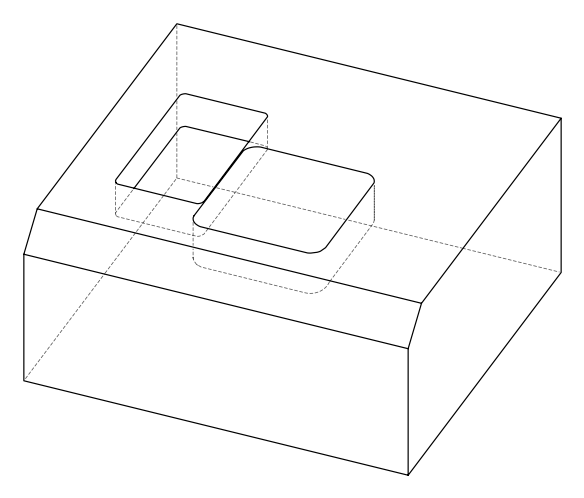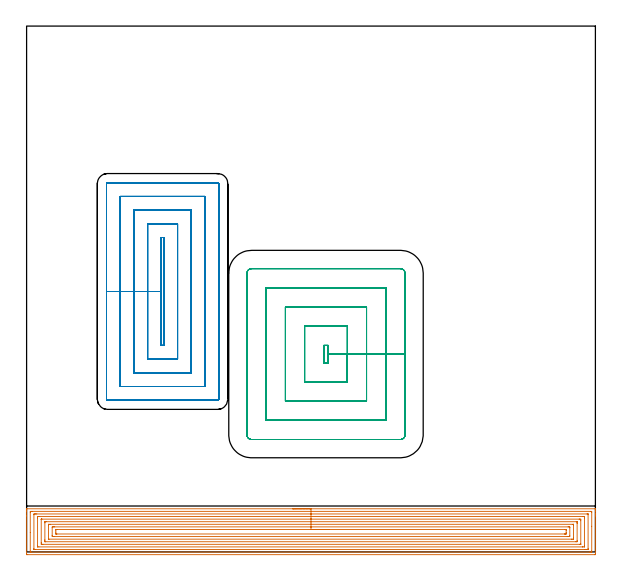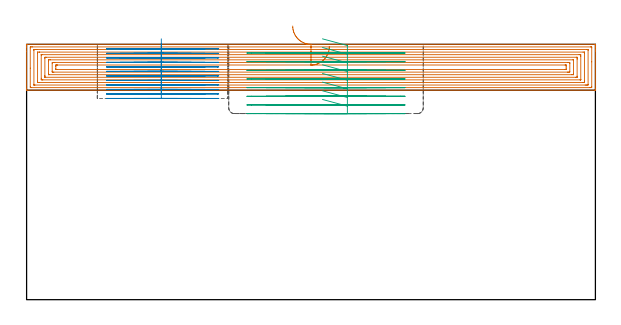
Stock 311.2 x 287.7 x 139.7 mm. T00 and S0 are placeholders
(PLAN: 3 operations, 2 tool changes, 70.8 min)
(1 AREA_MILL | FG_CHAMFER_SURFACE | UGT0205_001 | 22.84 min | 98027 mm3)
(2 MILL_RECTANGULAR_POCKET | POCKET_RECTANGULAR_STRAIGHT | NXT0201_013 | Follow Part, ap 2.5, ae 75% | 30.67 min | 271875 mm3)
(3 MILL_RECTANGULAR_POCKET_1 | POCKET_RECTANGULAR_STRAIGHT_1 | UGT0201_095 | Follow Part, ap 5, ae 75% | 17.3 min | 451667 mm3)
(TOOL UGT0205_001 | Chamfer Mill 20 x 3 x 45 deg. | D20 FL50 Z2)
(TOOL NXT0201_013 | ENDMILL 10mm | D10 FL30 Z4)
(TOOL UGT0201_095 | End mill 20 mm | D20 R3 FL38 Z4)
(OP 1 AREA_MILL)
G17 G21 G94 G90
T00 M6
G54
G17 G0 G90 X145.6 Y23.6 S1061 M3
G43 Z149.7 H0
G94 G1 X145.638 Z148.828 F250.
X145.752 Z147.963
X145.941 Z147.112
X146.203 Z146.28
X146.537 Z145.474
X146.94 Z144.7
X147.408 Z143.964
X147.94 Z143.272
X148.529 Z142.629
X149.172 Z142.039
X149.864 Z141.508
X150.6 Z141.04
X151.374 Z140.637
X152.18 Z140.303
X153.012 Z140.041
X153.864 Z139.852
X154.728 Z139.738
X155.6 Z139.7
X311.03
X311.19 Y23.597 Z139.688
X311.193 Y23.56 Z139.652
X311.2 Y23.178 Z139.278
Y22.836 Z138.936
Y22.159 Z138.254
Y20.931 Z137.028
Y20.381 Z136.476
Y19.767 Z135.863
Y-0.947 Z115.15
X311.198 Y-1.224 Z114.873
X311.19 Y-1.492 Z114.606
X310.922 Y-1.499 Z114.599
X0.617 Y-1.5 Z114.6
X0.067 Y-1.494 Z114.603
X0.008 Y-1.492 Z114.606
X0. Y-0.947 Z115.15
Y19.767 Z135.863
Y22.159 Z138.254
Y22.836 Z138.936
Y23.179 Z139.278
X0.007 Y23.56 Z139.652
X0.01 Y23.597 Z139.688
X0.17 Y23.6 Z139.7
X155.6
Y22.186 Z138.286
X308.77 Y22.185 Z138.285
X308.797 Y22.184 Z138.284
X309.19 Y22.159 Z138.259
X309.199 Y21.758 Z137.858
X309.2 Y14.021 Z130.121
X309.199 Y0.43 Z116.53
X309.19 Y-0.059 Z116.041
X308.823 Y-0.085 Z116.015
X308.797
X307.931 Y-0.086 Z116.014
X2.43 Y-0.085 Z116.015
X2.403 Y-0.084 Z116.016
X2.01 Y-0.059 Z116.041
X2.001 Y0.341 Z116.441
X2. Y10.563 Z126.663
X2.001 Y21.67 Z137.77
X2.01 Y22.159 Z138.259
X2.377 Y22.185 Z138.285
X2.403
X3.269 Y22.186 Z138.286
X155.6
Y20.771 Z136.871
X306.618
X307.01 Y20.769 Z136.869
X307.14 Y20.767 Z136.867
X307.179 Y20.765 Z136.865
X307.19 Y20.696 Z136.796
X307.195 Y20.57 Z136.67
X307.199 Y20.381 Z136.481
Y1.719 Z117.819
X307.198 Y1.532 Z117.632
X307.19 Y1.347 Z117.447
X307.01 Y1.335 Z117.435
X306.507 Y1.331 Z117.431
X306.117 Y1.329 Z117.429
X305.616 Y1.328 Z117.428
X4.582 Y1.329 Z117.429
X4.19 Y1.33 Z117.43
X4.06 Y1.333 Z117.433
X4.021 Y1.335 Z117.435
X4.01 Y1.404 Z117.504
X4.005 Y1.53 Z117.63
X4.001 Y1.719 Z117.819
Y20.381 Z136.481
X4.002 Y20.568 Z136.668
X4.01 Y20.753 Z136.853
X4.19 Y20.764 Z136.864
X4.693 Y20.769 Z136.869
X5.083 Y20.771 Z136.871
X5.584
X155.6
Y19.357 Z135.457
X304.466
X305.118 Y19.352 Z135.452
X305.189 Y19.35 Z135.45
X305.193 Y19.253 Z135.353
X305.197 Y19.045 Z135.145
X305.2 Y18.627 Z134.727
Y3.496 Z119.596
X305.196 Y3.063 Z119.163
X305.191 Y2.847 Z118.947
X305.186 Y2.75 Z118.85
X305.083 Y2.747 Z118.847
X304.33 Y2.743 Z118.843
X304.194
X6.734
X6.082 Y2.748 Z118.848
X6.011 Y2.75 Z118.85
X6.007 Y2.846 Z118.946
X6.003 Y3.055 Z119.155
X6. Y3.473 Z119.573
Y18.604 Z134.704
X6.004 Y19.036 Z135.136
X6.009 Y19.253 Z135.353
X6.014 Y19.35 Z135.45
X6.117 Y19.353 Z135.453
X6.87 Y19.357 Z135.457
X7.006
X155.6
Y17.943 Z134.043
X302.315
X302.544 Y17.941 Z134.041
X302.772 Y17.937 Z134.037
X303.19 Y17.926 Z134.026
X303.193 Y17.715 Z133.815
X303.2 Y17.063 Z133.163
X303.199 Y4.385 Z120.485
X303.197 Y4.222 Z120.322
X303.194 Y4.181 Z120.281
X303.191 Y4.167 Z120.267
X303.154 Y4.164 Z120.264
X303.002 Y4.159 Z120.259
X302.772 Y4.157 Z120.257
X8.885
X8.656 Y4.159 Z120.259
X8.427 Y4.163 Z120.263
X8.01 Y4.174 Z120.274
X8.007 Y4.385 Z120.485
X8. Y5.037 Z121.137
Y17.715 Z133.815
X8.003 Y17.878 Z133.978
X8.006 Y17.919 Z134.019
X8.009 Y17.933 Z134.033
X8.047 Y17.936 Z134.036
X8.198 Y17.94 Z134.04
X8.428 Y17.943 Z134.043
X155.6
Y16.529 Z132.629
X300.757 Y16.528 Z132.628
X301.058 Y16.527 Z132.627
X301.142 Y16.524 Z132.624
X301.179 Y16.522 Z132.622
X301.19 Y16.506 Z132.606
X301.196 Y16.389 Z132.489
X301.199 Y15.938 Z132.038
X301.2 Y15.497 Z131.597
X301.199 Y6.162 Z122.262
X301.196 Y5.726 Z121.826
X301.19 Y5.582 Z121.682
X301.054 Y5.578 Z121.678
X300.757 Y5.574 Z121.674
X300.457 Y5.572 Z121.672
X10.443 Y5.571 Z121.671
X10.142 Y5.573 Z121.673
X10.058 Y5.575 Z121.675
X10.021 Y5.578 Z121.678
X10.01 Y5.594 Z121.694
X10.004 Y5.711 Z121.811
X10.001 Y6.162 Z122.262
X10. Y6.603 Z122.703
X10.001 Y15.938 Z132.038
X10.004 Y16.374 Z132.474
X10.01 Y16.518 Z132.618
X10.146 Y16.522 Z132.622
X10.443 Y16.526 Z132.626
X10.743 Y16.528 Z132.628
X155.6 Y16.529 Z132.629
Y15.115 Z131.215
X298.971 Y15.114 Z131.214
X299.036
X299.167 Y15.109 Z131.209
X299.192 Y15.106 Z131.206
X299.195 Y15.101 Z131.201
X299.198 Y15.082 Z131.182
X299.2 Y15.049 Z131.149
Y14.821 Z130.921
X299.199 Y7.712 Z123.812
X299.192 Y7.051 Z123.151
X299.19 Y7. Z123.1
X299.101 Y6.991 Z123.091
X299.035 Y6.987 Z123.087
X298.971 Y6.986 Z123.086
X298.143 Y6.985 Z123.085
X12.23
X12.164 Y6.986 Z123.086
X12.032 Y6.991 Z123.091
X12.008 Y6.994 Z123.094
X12.005 Y6.999 Z123.099
X12.001 Y7.018 Z123.118
X12. Y7.051 Z123.151
Y7.279 Z123.379
X12.001 Y14.388 Z130.488
X12.008 Y15.049 Z131.149
X12.01 Y15.1 Z131.2
X12.099 Y15.109 Z131.209
X12.165 Y15.113 Z131.213
X12.23 Y15.114 Z131.214
X13.057 Y15.115 Z131.215
X155.6
Y13.7 Z129.8
X296.291
X296.755 Y13.699 Z129.799
X297.184 Y13.693 Z129.793
X297.2 Y13.272 Z129.372
Y13.256 Z129.356
Y8.813 Z124.913
X297.184 Y8.407 Z124.507
X296.72 Y8.401 Z124.501
X296.291 Y8.4 Z124.5
X295.828 Y8.399 Z124.499
X14.909 Y8.4 Z124.5
X14.445 Y8.401 Z124.501
X14.016 Y8.407 Z124.507
X14. Y8.828 Z124.928
Y8.844 Z124.944
Y13.287 Z129.387
X14.016 Y13.693 Z129.793
X14.48 Y13.699 Z129.799
X14.909 Y13.7 Z129.8
X15.372
X155.6
Y12.286 Z128.386
X294.602
X294.938 Y12.284 Z128.384
X295.107 Y12.282 Z128.382
X295.182 Y12.279 Z128.379
X295.19 Y12.226 Z128.326
X295.199 Y11.692 Z127.792
Y10.606 Z126.706
X295.195 Y9.918 Z126.018
X295.19 Y9.821 Z125.921
X295.101 Y9.819 Z125.919
X294.902 Y9.816 Z125.916
X294.504 Y9.814 Z125.914
X294.407
X16.598
X16.262 Y9.816 Z125.916
X16.093 Y9.818 Z125.918
X16.018 Y9.82 Z125.92
X16.01 Y9.874 Z125.974
X16.001 Y10.408 Z126.508
Y11.494 Z127.594
X16.005 Y12.182 Z128.282
X16.01 Y12.278 Z128.378
X16.099 Y12.281 Z128.381
X16.298 Y12.284 Z128.384
X16.696 Y12.286 Z128.386
X16.793
X155.6
X156.472 Z128.424
X157.336 Z128.538
X158.188 Z128.727
X159.02 Z128.989
X159.826 Z129.323
X160.6 Z129.726
X161.336 Z130.195
X162.028 Z130.726
X162.671 Z131.315
X163.26 Z131.958
X163.792 Z132.65
X164.26 Z133.386
X164.663 Z134.16
X164.997 Z134.966
X165.259 Z135.798
X165.448 Z136.65
X165.562 Z137.515
X165.6 Z138.386
G0 Z149.7
M5
M2
(OP 2 MILL_RECTANGULAR_POCKET)
G17 G21 G94 G90
T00 M6
G54
G17 G0 G90 X73.7 Y162.902 S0 M3
G43 Z149.7 H0
Z142.7
G94 G1 Y142.5 Z137.233 F250.
Y113. F500.
X75.1
Y172.
X73.7
Y142.5
X66.2
Y105.5
X82.6
Y179.5
X66.2
Y142.5
X58.7
Y98.
X90.1
Y187.
X58.7
Y142.5
X51.2
Y90.5
X97.6
Y194.5
X51.2
Y142.5
X43.7
Y83.6
G3 X44.3 Y83. R0.6
G1 X104.5
G3 X105.1 Y83.6 R0.6
G1 Y201.4
G3 X104.5 Y202. R0.6
G1 X44.3
G3 X43.7 Y201.4 R0.6
G1 Y142.5
Y141.5
G0 X73.7 Y162.902 Z140.233
G1 Y142.5 Z134.767 F250.
Y113. F500.
X75.1
Y172.
X73.7
Y142.5
X66.2
Y105.5
X82.6
Y179.5
X66.2
Y142.5
X58.7
Y98.
X90.1
Y187.
X58.7
Y142.5
X51.2
Y90.5
X97.6
Y194.5
X51.2
Y142.5
X43.7
Y83.6
G3 X44.3 Y83. R0.6
G1 X104.5
G3 X105.1 Y83.6 R0.6
G1 Y201.4
G3 X104.5 Y202. R0.6
G1 X44.3
G3 X43.7 Y201.4 R0.6
G1 Y142.5
Y141.5
G0 X73.7 Y162.902 Z137.767
G1 Y142.5 Z132.3 F250.
Y113. F500.
X75.1
Y172.
X73.7
Y142.5
X66.2
Y105.5
X82.6
Y179.5
X66.2
Y142.5
X58.7
Y98.
X90.1
Y187.
X58.7
Y142.5
X51.2
Y90.5
X97.6
Y194.5
X51.2
Y142.5
X43.7
Y83.6
G3 X44.3 Y83. R0.6
G1 X104.5
G3 X105.1 Y83.6 R0.6
G1 Y201.4
G3 X104.5 Y202. R0.6
G1 X44.3
G3 X43.7 Y201.4 R0.6
G1 Y142.5
Y141.5
G0 X73.7 Y162.902 Z135.3
G1 Y142.5 Z129.833 F250.
Y113. F500.
X75.1
Y172.
X73.7
Y142.5
X66.2
Y105.5
X82.6
Y179.5
X66.2
Y142.5
X58.7
Y98.
X90.1
Y187.
X58.7
Y142.5
X51.2
Y90.5
X97.6
Y194.5
X51.2
Y142.5
X43.7
Y83.6
G3 X44.3 Y83. R0.6
G1 X104.5
G3 X105.1 Y83.6 R0.6
G1 Y201.4
G3 X104.5 Y202. R0.6
G1 X44.3
G3 X43.7 Y201.4 R0.6
G1 Y142.5
Y141.5
G0 X73.7 Y162.902 Z132.833
G1 Y142.5 Z127.367 F250.
Y113. F500.
X75.1
Y172.
X73.7
Y142.5
X66.2
Y105.5
X82.6
Y179.5
X66.2
Y142.5
X58.7
Y98.
X90.1
Y187.
X58.7
Y142.5
X51.2
Y90.5
X97.6
Y194.5
X51.2
Y142.5
X43.7
Y83.6
G3 X44.3 Y83. R0.6
G1 X104.5
G3 X105.1 Y83.6 R0.6
G1 Y201.4
G3 X104.5 Y202. R0.6
G1 X44.3
G3 X43.7 Y201.4 R0.6
G1 Y142.5
Y141.5
G0 X73.7 Y162.902 Z130.367
G1 Y142.5 Z124.9 F250.
Y113. F500.
X75.1
Y172.
X73.7
Y142.5
X66.2
Y105.5
X82.6
Y179.5
X66.2
Y142.5
X58.7
Y98.
X90.1
Y187.
X58.7
Y142.5
X51.2
Y90.5
X97.6
Y194.5
X51.2
Y142.5
X43.7
Y83.6
G3 X44.3 Y83. R0.6
G1 X104.5
G3 X105.1 Y83.6 R0.6
G1 Y201.4
G3 X104.5 Y202. R0.6
G1 X44.3
G3 X43.7 Y201.4 R0.6
G1 Y142.5
Y141.5
G0 X73.7 Y162.902 Z127.9
G1 Y142.5 Z122.433 F250.
Y113. F500.
X75.1
Y172.
X73.7
Y142.5
X66.2
Y105.5
X82.6
Y179.5
X66.2
Y142.5
X58.7
Y98.
X90.1
Y187.
X58.7
Y142.5
X51.2
Y90.5
X97.6
Y194.5
X51.2
Y142.5
X43.7
Y83.6
G3 X44.3 Y83. R0.6
G1 X104.5
G3 X105.1 Y83.6 R0.6
G1 Y201.4
G3 X104.5 Y202. R0.6
G1 X44.3
G3 X43.7 Y201.4 R0.6
G1 Y142.5
Y141.5
G0 X73.7 Y162.902 Z125.433
G1 Y142.5 Z119.967 F250.
Y113. F500.
X75.1
Y172.
X73.7
Y142.5
X66.2
Y105.5
X82.6
Y179.5
X66.2
Y142.5
X58.7
Y98.
X90.1
Y187.
X58.7
Y142.5
X51.2
Y90.5
X97.6
Y194.5
X51.2
Y142.5
X43.7
Y83.6
G3 X44.3 Y83. R0.6
G1 X104.5
G3 X105.1 Y83.6 R0.6
G1 Y201.4
G3 X104.5 Y202. R0.6
G1 X44.3
G3 X43.7 Y201.4 R0.6
G1 Y142.5
Y141.5
G0 X73.7 Y162.902 Z122.967
G1 Y142.5 Z117.5 F250.
Y113. F500.
X75.1
Y172.
X73.7
Y142.5
X66.2
Y105.5
X82.6
Y179.5
X66.2
Y142.5
X58.7
Y98.
X90.1
Y187.
X58.7
Y142.5
X51.2
Y90.5
X97.6
Y194.5
X51.2
Y142.5
X43.7
Y83.6
G3 X44.3 Y83. R0.6
G1 X104.5
G3 X105.1 Y83.6 R0.6
G1 Y201.4
G3 X104.5 Y202. R0.6
G1 X44.3
G3 X43.7 Y201.4 R0.6
G1 Y142.5
Y141.5
G0 X73.7 Y162.902 Z120.5
G1 Y142.5 Z115.033 F250.
Y113. F500.
X75.1
Y172.
X73.7
Y142.5
X66.2
Y105.5
X82.6
Y179.5
X66.2
Y142.5
X58.7
Y98.
X90.1
Y187.
X58.7
Y142.5
X51.2
Y90.5
X97.6
Y194.5
X51.2
Y142.5
X43.7
Y83.6
G3 X44.3 Y83. R0.6
G1 X104.5
G3 X105.1 Y83.6 R0.6
G1 Y201.4
G3 X104.5 Y202. R0.6
G1 X44.3
G3 X43.7 Y201.4 R0.6
G1 Y142.5
Y141.5
G0 X73.7 Y162.902 Z118.033
G1 Y142.5 Z112.567 F250.
Y113. F500.
X75.1
Y172.
X73.7
Y142.5
X66.2
Y105.5
X82.6
Y179.5
X66.2
Y142.5
X58.7
Y98.
X90.1
Y187.
X58.7
Y142.5
X51.2
Y90.5
X97.6
Y194.5
X51.2
Y142.5
X43.7
Y83.6
G3 X44.3 Y83. R0.6
G1 X104.5
G3 X105.1 Y83.6 R0.6
G1 Y201.4
G3 X104.5 Y202. R0.6
G1 X44.3
G3 X43.7 Y201.4 R0.6
G1 Y142.5
Y141.5
G0 X73.7 Y162.902 Z115.567
G1 Y142.5 Z110.1 F250.
Y113. F500.
X75.1
Y172.
X73.7
Y142.5
X66.2
Y105.5
X82.6
Y179.5
X66.2
Y142.5
X58.7
Y98.
X90.1
Y187.
X58.7
Y142.5
X51.2
Y90.5
X97.6
Y194.5
X51.2
Y142.5
X43.7
Y83.6
G3 X44.3 Y83. R0.6
G1 X104.5
G3 X105.1 Y83.6 R0.6
G1 Y201.4
G3 X104.5 Y202. R0.6
G1 X44.3
G3 X43.7 Y201.4 R0.6
G1 Y142.5
Y141.5
G0 Z149.7
M5
M2
(OP 3 MILL_RECTANGULAR_POCKET_1)
G17 G21 G94 G90
T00 M6
G54
G17 G0 G90 X161.873 Y93. S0 M3
G43 Z149.7 H0
Z142.7
G94 G1 X175.5 Z139.049 F250.
Y108.25 Z134.962
X165.
Y113. F500.
X162.6
Y103.5
X165.
Y108.25
X175.5
Y123.5
X152.1
Y93.
X175.5
Y108.25
X186.
Y134.
X141.6
Y82.5
X186.
Y108.25
X196.5
Y144.5
X131.1
Y72.
X196.5
Y108.25
X207.
Y152.5
G3 X204.5 Y155. R2.5
G1 X123.1
G3 X120.6 Y152.5 R2.5
G1 Y64.
G3 X123.1 Y61.5 R2.5
G1 X204.5
G3 X207. Y64. R2.5
G1 Y108.25
Y109.25
G0 X161.873 Y93. Z137.962
G1 X175.5 Z134.311 F250.
Y108.25 Z130.225
X165.
Y113. F500.
X162.6
Y103.5
X165.
Y108.25
X175.5
Y123.5
X152.1
Y93.
X175.5
Y108.25
X186.
Y134.
X141.6
Y82.5
X186.
Y108.25
X196.5
Y144.5
X131.1
Y72.
X196.5
Y108.25
X207.
Y152.5
G3 X204.5 Y155. R2.5
G1 X123.1
G3 X120.6 Y152.5 R2.5
G1 Y64.
G3 X123.1 Y61.5 R2.5
G1 X204.5
G3 X207. Y64. R2.5
G1 Y108.25
Y109.25
G0 X161.873 Y93. Z133.225
G1 X175.5 Z129.574 F250.
Y108.25 Z125.487
X165.
Y113. F500.
X162.6
Y103.5
X165.
Y108.25
X175.5
Y123.5
X152.1
Y93.
X175.5
Y108.25
X186.
Y134.
X141.6
Y82.5
X186.
Y108.25
X196.5
Y144.5
X131.1
Y72.
X196.5
Y108.25
X207.
Y152.5
G3 X204.5 Y155. R2.5
G1 X123.1
G3 X120.6 Y152.5 R2.5
G1 Y64.
G3 X123.1 Y61.5 R2.5
G1 X204.5
G3 X207. Y64. R2.5
G1 Y108.25
Y109.25
G0 X161.873 Y93. Z128.487
G1 X175.5 Z124.836 F250.
Y108.25 Z120.75
X165.
Y113. F500.
X162.6
Y103.5
X165.
Y108.25
X175.5
Y123.5
X152.1
Y93.
X175.5
Y108.25
X186.
Y134.
X141.6
Y82.5
X186.
Y108.25
X196.5
Y144.5
X131.1
Y72.
X196.5
Y108.25
X207.
Y152.5
G3 X204.5 Y155. R2.5
G1 X123.1
G3 X120.6 Y152.5 R2.5
G1 Y64.
G3 X123.1 Y61.5 R2.5
G1 X204.5
G3 X207. Y64. R2.5
G1 Y108.25
Y109.25
G0 X161.873 Y93. Z123.75
G1 X175.5 Z120.099 F250.
Y108.25 Z116.012
X165.
Y113. F500.
X162.6
Y103.5
X165.
Y108.25
X175.5
Y123.5
X152.1
Y93.
X175.5
Y108.25
X186.
Y134.
X141.6
Y82.5
X186.
Y108.25
X196.5
Y144.5
X131.1
Y72.
X196.5
Y108.25
X207.
Y152.5
G3 X204.5 Y155. R2.5
G1 X123.1
G3 X120.6 Y152.5 R2.5
G1 Y64.
G3 X123.1 Y61.5 R2.5
G1 X204.5
G3 X207. Y64. R2.5
G1 Y108.25
Y109.25
G0 X161.873 Y93. Z119.012
G1 X175.5 Z115.361 F250.
Y108.25 Z111.275
X165.
Y113. F500.
X162.6
Y103.5
X165.
Y108.25
X175.5
Y123.5
X152.1
Y93.
X175.5
Y108.25
X186.
Y134.
X141.6
Y82.5
X186.
Y108.25
X196.5
Y144.5
X131.1
Y72.
X196.5
Y108.25
X207.
Y152.5
G3 X204.5 Y155. R2.5
G1 X123.1
G3 X120.6 Y152.5 R2.5
G1 Y64.
G3 X123.1 Y61.5 R2.5
G1 X204.5
G3 X207. Y64. R2.5
G1 Y108.25
Y109.25
G0 X161.873 Y93. Z114.275
G1 X175.5 Z110.624 F250.
Y108.25 Z106.537
X165.
Y113. F500.
X162.6
Y103.5
X165.
Y108.25
X175.5
Y123.5
X152.1
Y93.
X175.5
Y108.25
X186.
Y134.
X141.6
Y82.5
X186.
Y108.25
X196.5
Y144.5
X131.1
Y72.
X196.5
Y108.25
X207.
Y152.5
G3 X204.5 Y155. R2.5
G1 X123.1
G3 X120.6 Y152.5 R2.5
G1 Y64.
G3 X123.1 Y61.5 R2.5
G1 X204.5
G3 X207. Y64. R2.5
G1 Y108.25
Y109.25
G0 X161.873 Y93. Z109.537
G1 X175.5 Z105.886 F250.
Y108.25 Z101.8
X165.
Y113. F500.
X162.6
Y103.5
X165.
Y108.25
X175.5
Y123.5
X152.1
Y93.
X175.5
Y108.25
X186.
Y134.
X141.6
Y82.5
X186.
Y108.25
X196.5
Y144.5
X131.1
Y72.
X196.5
Y108.25
X207.
Y152.5
G3 X204.5 Y155. R2.5
G1 X123.1
G3 X120.6 Y152.5 R2.5
G1 Y64.
G3 X123.1 Y61.5 R2.5
G1 X204.5
G3 X207. Y64. R2.5
G1 Y108.25
Y109.25
G0 Z149.7
M5
M2
